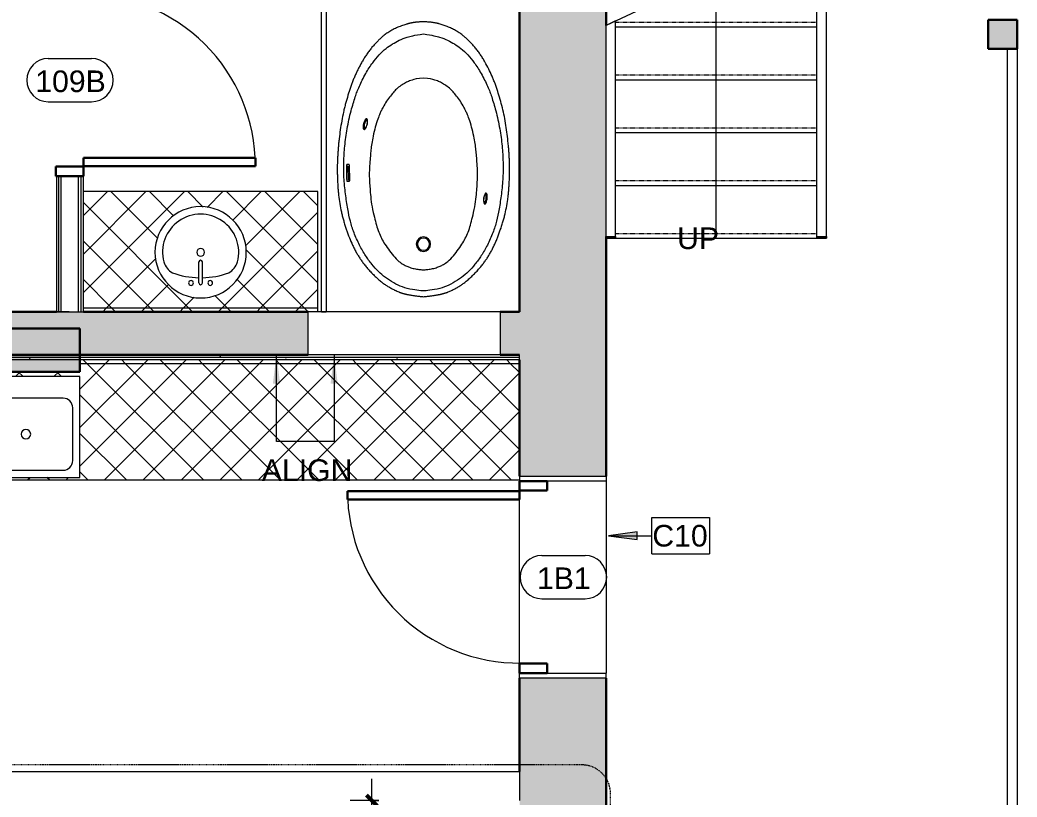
# Model space of a CAD drawing. Header units: inches. Extents: x -1287 to 1590, y -3558 to 989.
# Drawn here: x -876 to -668.5, y -885 to -723.2 of the extents above; entities that cross this region are included whole.
import ezdxf

# ---------------------------------------------------------------- set-up
doc = ezdxf.new("R2010")
doc.units = ezdxf.units.IN
doc.header["$MEASUREMENT"] = 0
doc.linetypes.add('Dash Dot 3_16_', pattern=[0.3125, 0.1875, -0.0625, 0, -0.0625])
doc.linetypes.add('Overhead 1_16_', pattern=[0.101562, 0.0625, -0.039062])
for name, color, linetype, lineweight in [('A-ANNO-DIMS', 211, 'Continuous', 9), ('A-ANNO-DIMS-48', 211, 'Continuous', 9), ('A-ANNO-KEYN', 231, 'Continuous', 9), ('A-ANNO-NOTE', 131, 'Continuous', 9), ('A-ANNO-SYMB', 150, 'Continuous', 9), ('A-COLS', 52, 'Continuous', 18), ('A-DOOR', 31, 'Continuous', 18), ('A-DOOR-FRAM', 31, 'Continuous', 30), ('A-DOOR-IDEN', 31, 'Continuous', 9), ('A-FLOR', 192, 'Continuous', 18), ('A-FLOR-HRAL', 11, 'Continuous', 18), ('A-GLAZ-CURT', 52, 'Continuous', 9), ('A-WALL', 113, 'Continuous', 18), ('A-WALL-PATT', 111, 'Continuous', 18), ('I-WALL', 2, 'Continuous', 18), ('P-SANR-FIXT', 6, 'Continuous', 9), ('Q-CASE', 31, 'Continuous', 9), ('S-STRS', 31, 'Continuous', 18), ('S-STRS-ANNO', 31, 'Continuous', 9), ('S-STRS-IDEN', 31, 'Continuous', 9), ('S-STRS-MBND', 31, 'Continuous', 18)]:
    doc.layers.add(name, color=color, linetype=linetype, lineweight=lineweight)
doc.styles.add('Arial', font='arial.ttf', dxfattribs={"height": 4.5})
doc.styles.add('Swis721 Lt BT', font='swissl.ttf', dxfattribs={"height": 4.5})
doc.styles.add('Swis721 Lt BT_1', font='swissl.ttf', dxfattribs={"height": 0.09375})
doc.dimstyles.new('OTJ_-_3_32__Linear', dxfattribs={"dimscale": 12, "dimtxt": 4.748918, "dimasz": 0.1875, "dimexe": 0.375, "dimexo": 0.25, "dimgap": 0.25, "dimtad": 1, "dimdec": 1, "dimrnd": 0.5, "dimzin": 3, "dimdsep": 46, "dimlunit": 4, "dimtxsty": 'Swis721 Lt BT', "dimblk1": 'OBLIQUE', "dimblk2": 'OBLIQUE', "dimsah": 1, "dimcen": 0.09, "dimdle": 0.375, "dimazin": 0, "dimtfac": 1, "dimtdec": 4, "dimtix": 1, "dimtmove": 0, "dimatfit": 3, "dimfxl": 1, "dimtvp": 1, "dimtfill": 1, "dimfrac": 2, "dimtolj": 1, "dimtzin": 0, "dimarcsym": 2})
pattern_1 = [(225, (-861.306, -783.927), (4.006467, -4.006467), []), (315, (-861.306, -783.927), (4.006467, 4.006467), [])]
pattern_2 = [(45, (930.739, 793.927), (-4.006467, 4.006467), []), (135, (930.739, 793.927), (-4.006467, -4.006467), [])]
pattern_3 = [(0, (0, 0), (15.36, 3.84), [0.634, -10.886, 0.634, -10.886, -61.44]), (0, (0, 0), (15.36, 3.84), [-23.04, 0.634, -22.406, 0.634, -10.886, -26.88]), (0, (0, 0), (15.36, 3.84), [-57.6, 0.634, -7.046, 0.634, -18.566]), (120, (5.76, 1.92), (-11.005538, 11.38215), [0.634, -10.886, 0.634, -10.886, -61.44]), (120, (5.76, 1.92), (-11.005538, 11.38215), [-23.04, 0.634, -22.406, 0.634, -10.886, -26.88]), (120, (5.76, 1.92), (-11.005538, 11.38215), [-57.6, 0.634, -7.046, 0.634, -18.566]), (240, (7.68, 9.6), (-4.354462, -15.22215), [0.634, -10.886, 0.634, -10.886, -61.44]), (240, (7.68, 9.6), (-4.354462, -15.22215), [-23.04, 0.634, -22.406, 0.634, -10.886, -26.88]), (240, (7.68, 9.6), (-4.354462, -15.22215), [-57.6, 0.634, -7.046, 0.634, -18.566])]

# ---------------------------------------------------------------- blocks, each defined once
blk = doc.blocks.new('Single Flush - D2 3_ X 8_-8252890-1st Floor Construction')
at = {"layer": 'A-DOOR', "lineweight": 30}
for p, q in [((16.15625, 38.625), (16.15625, 2.8125)), ((17.90625, 38.625), (16.15625, 38.625)), ((17.90625, 2.8125), (17.90625, 38.625)), ((16.15625, 2.8125), (17.90625, 2.8125))]:
    blk.add_line(p, q, dxfattribs=at)
at = {"layer": 'A-DOOR', "lineweight": 9}
blk.add_arc((17.90625, 2.8125), 35.8125, 90, 180.5, dxfattribs=at)
at = {"layer": 'A-DOOR-FRAM'}
for p, q in [((-20, -2.9375), (-20, 2.8125)), ((-20, 2.8125), (-18, 2.8125)), ((-18, -2.9375), (-18, 2.8125)), ((18.000004, -2.9375), (18.000004, 2.8125)), ((18.000004, 2.8125), (20.000004, 2.8125)), ((20.000004, -2.9375), (20.000004, 2.8125)), ((-20, -2.9375), (-18, -2.9375)), ((18.000004, -2.9375), (20.000004, -2.9375))]:
    blk.add_line(p, q, dxfattribs=at)
blk = doc.blocks.new('Top Rail Type - Top Rail_Internal_-7020471-1st Floor Construction')
at = {"layer": 'A-FLOR-HRAL', "lineweight": 9}
blk.add_hatch(color=7, dxfattribs=at).paths.add_polyline_path([(-708.17, -768.29), (-708.17, -768.27), (-710.17, -768.29)], flags=0)
for p, q in [((-710.17, -768.63), (-710.17, -768.29)), ((-710.17, -768.29), (-708.17, -768.29)), ((-708.17, -768.63), (-710.17, -768.63)), ((-708.17, -768.29), (-708.17, -768.63))]:
    blk.add_line(p, q, dxfattribs=at)
blk = doc.blocks.new('Top Rail Type - Top Rail_Internal_-V18-1st Floor Construction')
at = {"layer": 'A-FLOR-HRAL', "lineweight": 9}
for p, q in [((-708.17, -702.93), (-710.17, -703.86)), ((-708.17, -768.63), (-708.17, -702.93)), ((-710.17, -768.63), (-710.17, -703.86)), ((-710.17, -768.63), (-708.17, -768.63))]:
    blk.add_line(p, q, dxfattribs=at)
blk = doc.blocks.new('Top Rail Type - Top Rail_Internal_-7020483-1st Floor Construction')
at = {"layer": 'A-FLOR-HRAL', "lineweight": 9}
blk.add_hatch(color=7, dxfattribs=at).paths.add_polyline_path([(-752.04, -768.29), (-752.04, -768.27), (-752.87, -768.29)], flags=0)
for p, q in [((-754.04, -768.29), (-752.04, -768.29)), ((-752.04, -768.63), (-754.04, -768.63)), ((-752.04, -768.29), (-752.04, -768.63))]:
    blk.add_line(p, q, dxfattribs=at)
blk = doc.blocks.new('Top Rail Type - Top Rail_Internal_-V19-1st Floor Construction')
at = {"layer": 'A-FLOR-HRAL', "lineweight": 9}
for p, q in [((-752.04, -723.39), (-754.04, -724.32)), ((-754.04, -768.29), (-754.04, -724.32)), ((-752.04, -768.63), (-752.04, -723.39)), ((-754.04, -768.63), (-752.04, -768.63))]:
    blk.add_line(p, q, dxfattribs=at)
blk = doc.blocks.new('Single Flush - D2 3_ X 7_3_-7388213-1st Floor Construction')
at = {"layer": 'A-DOOR', "lineweight": 30}
for p, q in [((16.15625, 44.8125), (16.15625, 9)), ((17.90625, 44.8125), (16.15625, 44.8125)), ((17.90625, 9), (17.90625, 44.8125)), ((16.15625, 9), (17.90625, 9))]:
    blk.add_line(p, q, dxfattribs=at)
at = {"layer": 'A-DOOR', "lineweight": 9}
blk.add_arc((17.90625, 9), 35.8125, 90, 180.5, dxfattribs=at)
at = {"layer": 'A-DOOR-FRAM'}
for p, q in [((-20, 3.25), (-20, 9)), ((-20, 9), (-18, 9)), ((-18, 3.25), (-18, 9)), ((18.000004, 3.25), (18.000004, 9)), ((18.000004, 9), (20.000004, 9)), ((20.000004, 3.25), (20.000004, 9)), ((-20, 3.25), (-18, 3.25)), ((18.000004, 3.25), (20.000004, 3.25))]:
    blk.add_line(p, q, dxfattribs=at)
blk = doc.blocks.new('System Panel - Glazed-7062502-1st Floor Construction')
at = {"layer": 'A-GLAZ-CURT', "lineweight": 18}
for p, q in [((-36.87, 1.75), (36.87, 1.75)), ((-36.87, 0.75), (-36.87, 1.75)), ((36.87, 0.75), (-36.87, 0.75)), ((36.87, 0.75), (36.87, 1.75))]:
    blk.add_line(p, q, dxfattribs=at)
blk = doc.blocks.new('downloadobjectfile_id_236f7131-f753-4b41-a4ac-6b6cf5932f67 - Bath tub-6664744-1st Floor Construction')
at = {"layer": 'P-SANR-FIXT'}
for p, q in [((-4.58, 15.85), (-4.58, 15.48)), ((-4.21, 15.32), (-1.45, 15.38)), ((-1.53, 16.05), (-4.15, 15.99)), ((-1.52, 15.72), (-4.15, 15.66)), ((-1.09, 15.55), (-1.1, 15.94)), ((6.24, 12.4), (6.23, 12.33)), ((8.41, 11.78), (8.42, 11.84))]:
    blk.add_line(p, q, dxfattribs=at)
for centre, radius, start, end in [((-4.14, 15.3), 0.361, 91.2564, 121.564), ((-1.51, 15.36), 0.361, 60.9489, 91.2564), ((-17.67, 0), 1.5, 360, 180), ((-17.67, 0), 1.27, 0, 180), ((-17.67, 0), 1.5, 180, 360), ((-17.67, 0), 1.27, 180, 0)]:
    blk.add_arc(centre, radius, start, end, dxfattribs=at)
for points, knots in [([(28.63, 0), (28.61, 0.2), (28.6, 0.48), (28.58, 0.81), (28.56, 1.05), (28.54, 1.26), (28.52, 1.45), (28.51, 1.62), (28.49, 1.79), (28.47, 1.94), (28.45, 2.07), (28.43, 2.2), (28.41, 2.33), (28.39, 2.44), (28.36, 2.55), (28.34, 2.65), (28.31, 2.76), (28.29, 2.87), (28.25, 3.01), (28.21, 3.18), (28.14, 3.41), (28.06, 3.71), (27.93, 4.11), (27.71, 4.76), (27.37, 5.6), (26.88, 6.57), (26.43, 7.3), (26.09, 7.81), (25.84, 8.15), (25.61, 8.44), (25.38, 8.7), (25.15, 8.95), (24.91, 9.19), (24.65, 9.45), (24.29, 9.81), (23.8, 10.29), (23.15, 10.85), (22.57, 11.3), (22.09, 11.64), (21.72, 11.88), (21.36, 12.12), (20.99, 12.35), (20.62, 12.58), (20.26, 12.79), (19.89, 13), (19.52, 13.2), (19.15, 13.4), (18.66, 13.65), (18.04, 13.95), (17.29, 14.29), (16.53, 14.61), (15.75, 14.9), (14.69, 15.28), (13.32, 15.72), (11.9, 16.13), (10.73, 16.44), (9.54, 16.72), (8, 17.02), (6.12, 17.32), (4.57, 17.52), (3.34, 17.65), (2.43, 17.73), (1.54, 17.8), (0.68, 17.85), (-0.13, 17.89), (-0.86, 17.92), (-1.51, 17.94), (-2.14, 17.94), (-2.84, 17.93), (-3.67, 17.91), (-4.61, 17.87), (-5.42, 17.83), (-6.07, 17.79), (-6.7, 17.73), (-7.78, 17.63), (-9.25, 17.42), (-10.67, 17.15), (-11.79, 16.89), (-12.64, 16.67), (-13.48, 16.42), (-14.32, 16.15), (-15.14, 15.86), (-16.2, 15.47), (-17.23, 15.06), (-18.26, 14.57), (-19.02, 14.18), (-19.74, 13.78), (-20.4, 13.38), (-21.04, 12.95), (-21.69, 12.48), (-22.38, 11.94), (-22.97, 11.43), (-23.46, 10.98), (-23.83, 10.62), (-24.2, 10.24), (-24.56, 9.85), (-24.91, 9.46), (-25.23, 9.09), (-25.52, 8.74), (-25.77, 8.43), (-25.99, 8.13), (-26.26, 7.75), (-26.5, 7.35), (-26.76, 6.89), (-26.96, 6.54), (-27.11, 6.24), (-27.23, 6.01), (-27.31, 5.84), (-27.39, 5.68), (-27.49, 5.46), (-27.59, 5.22), (-27.68, 5), (-27.73, 4.86), (-27.77, 4.76), (-27.8, 4.65), (-27.84, 4.53), (-27.88, 4.41), (-27.92, 4.28), (-27.96, 4.14), (-28, 3.99), (-28.04, 3.83), (-28.08, 3.65), (-28.13, 3.46), (-28.17, 3.26), (-28.21, 3.04), (-28.26, 2.79), (-28.3, 2.53), (-28.35, 2.24), (-28.39, 1.94), (-28.45, 1.49), (-28.53, 0.87), (-28.59, 0.3), (-28.62, 0)], [0, 0, 0, 0, 0.003049, 0.004573, 0.006098, 0.007622, 0.009146, 0.010671, 0.012195, 0.01372, 0.015244, 0.016768, 0.018293, 0.019817, 0.021341, 0.022866, 0.02439, 0.025915, 0.027439, 0.030488, 0.033537, 0.036585, 0.042683, 0.04878, 0.060976, 0.073171, 0.085366, 0.091463, 0.097561, 0.103659, 0.109756, 0.115854, 0.121951, 0.128049, 0.134146, 0.146341, 0.158537, 0.170732, 0.176829, 0.182927, 0.189024, 0.195122, 0.20122, 0.207317, 0.213415, 0.219512, 0.22561, 0.231707, 0.243902, 0.256098, 0.268293, 0.280488, 0.292683, 0.317073, 0.341463, 0.353659, 0.365854, 0.390244, 0.414634, 0.439024, 0.45122, 0.463415, 0.47561, 0.487805, 0.5, 0.512195, 0.52439, 0.536585, 0.54878, 0.560976, 0.573171, 0.585366, 0.591463, 0.597561, 0.609756, 0.634146, 0.658537, 0.670732, 0.682927, 0.695122, 0.707317, 0.719512, 0.731707, 0.756098, 0.768293, 0.780488, 0.792683, 0.804878, 0.817073, 0.829268, 0.841463, 0.853659, 0.859756, 0.865854, 0.871951, 0.878049, 0.884146, 0.890244, 0.896341, 0.902439, 0.908537, 0.914634, 0.926829, 0.932927, 0.939024, 0.945122, 0.948171, 0.95122, 0.954268, 0.957317, 0.963415, 0.966463, 0.967988, 0.969512, 0.971037, 0.972561, 0.974085, 0.97561, 0.977134, 0.978659, 0.980183, 0.981707, 0.983232, 0.984756, 0.98628, 0.987805, 0.989329, 0.990854, 0.992378, 0.993902, 0.996951, 1, 1, 1, 1]), ([(-27.41, 0), (-27.41, 0.17), (-27.39, 0.55), (-27.13, 2.64), (-26.63, 4.38), (-25.79, 6.2), (-24.61, 7.94), (-23.4, 9.44), (-21.88, 10.76), (-19.96, 12.16), (-17.98, 13.29), (-15.15, 14.56), (-12.92, 15.24), (-10.26, 15.8), (-7.17, 16.24), (-3.75, 16.6), (-0.55, 16.6), (2.72, 16.42), (6.45, 15.9), (9.78, 15.19), (13.29, 14.12), (14.76, 13.58), (18.1, 11.95), (19.97, 10.69), (21.67, 9.36), (23.1, 7.78), (23.97, 6.54), (24.83, 5.05), (25.43, 3.41), (25.81, 1.98), (26.08, 0)], [-5.618031, -5.618031, -5.618031, -5.618031, -5.544194, -5.424812, -5.260384, -5.095898, -4.928484, -4.760658, -4.585358, -4.400115, -4.184559, -3.970312, -3.743931, -3.517047, -3.259472, -2.988396, -2.713063, -2.428449, -2.138296, -1.837006, -1.597044, -1.348216, -1.138919, -0.913036, -0.731154, -0.569833, -0.420907, -0.282566, -0.145254, 0, 0, 0, 0]), ([(-4.15, 15.99), (-4.26, 15.99), (-4.4, 15.97), (-4.52, 15.92), (-4.56, 15.9), (-4.58, 15.87), (-4.58, 15.86), (-4.58, 15.85)], [0, 0, 0, 0, 0.444444, 0.666667, 0.777778, 0.888889, 1, 1, 1, 1]), ([(-4.58, 15.48), (-4.57, 15.46), (-4.57, 15.45), (-4.56, 15.43), (-4.56, 15.43), (-4.56, 15.42), (-4.55, 15.42), (-4.55, 15.41), (-4.54, 15.4), (-4.53, 15.4), (-4.53, 15.39), (-4.52, 15.39), (-4.51, 15.38), (-4.5, 15.38), (-4.49, 15.37), (-4.48, 15.37), (-4.46, 15.36), (-4.45, 15.35), (-4.43, 15.35), (-4.41, 15.34), (-4.39, 15.34), (-4.37, 15.33), (-4.35, 15.33), (-4.32, 15.33), (-4.29, 15.32), (-4.26, 15.32), (-4.23, 15.32), (-4.21, 15.32)], [0, 0, 0, 0, 0.041667, 0.057292, 0.080729, 0.104167, 0.125, 0.145833, 0.1875, 0.229167, 0.270833, 0.302083, 0.333333, 0.375, 0.416667, 0.458333, 0.5, 0.541667, 0.583333, 0.666667, 0.75, 0.791667, 0.833333, 0.875, 0.916667, 0.958333, 1, 1, 1, 1]), ([(-1.1, 15.94), (-1.1, 15.95), (-1.11, 15.96), (-1.14, 15.98), (-1.18, 16), (-1.25, 16.02), (-1.37, 16.04), (-1.48, 16.05), (-1.53, 16.05)], [0, 0, 0, 0, 0.125, 0.25, 0.375, 0.5, 0.75, 1, 1, 1, 1]), ([(-1.45, 15.38), (-1.43, 15.38), (-1.4, 15.38), (-1.36, 15.39), (-1.33, 15.39), (-1.31, 15.4), (-1.29, 15.4), (-1.27, 15.4), (-1.26, 15.41), (-1.24, 15.41), (-1.23, 15.42), (-1.21, 15.42), (-1.2, 15.43), (-1.18, 15.44), (-1.17, 15.44), (-1.16, 15.45), (-1.15, 15.46), (-1.14, 15.46), (-1.13, 15.47), (-1.13, 15.47), (-1.12, 15.48), (-1.11, 15.49), (-1.11, 15.49), (-1.1, 15.5), (-1.1, 15.51), (-1.1, 15.51), (-1.09, 15.52), (-1.09, 15.54), (-1.09, 15.55)], [0, 0, 0, 0, 0.041667, 0.083333, 0.125, 0.166667, 0.208333, 0.25, 0.291667, 0.333333, 0.375, 0.416667, 0.5, 0.541667, 0.583333, 0.625, 0.666667, 0.697917, 0.729167, 0.770833, 0.8125, 0.854167, 0.875, 0.895833, 0.916667, 0.942708, 0.958333, 1, 1, 1, 1]), ([(8.41, 11.78), (8.41, 11.8), (8.41, 11.83), (8.39, 11.9), (8.34, 11.96), (8.27, 12.03), (8.17, 12.1), (8.01, 12.19), (7.76, 12.3), (7.42, 12.4), (6.96, 12.49), (6.54, 12.51), (6.29, 12.43), (6.24, 12.37), (6.23, 12.33)], [0, 0, 0, 0, 0.05, 0.1, 0.15, 0.2, 0.25, 0.3, 0.4, 0.5, 0.6, 0.8, 0.9, 1, 1, 1, 1]), ([(6.23, 12.33), (6.23, 12.35), (6.25, 12.38), (6.31, 12.43), (6.39, 12.46), (6.49, 12.48), (6.61, 12.49), (6.8, 12.5), (7.07, 12.47), (7.42, 12.4), (7.88, 12.26), (8.24, 12.07), (8.4, 11.89), (8.42, 11.81), (8.41, 11.78)], [0, 0, 0, 0, 0.05, 0.1, 0.15, 0.2, 0.25, 0.3, 0.4, 0.5, 0.6, 0.8, 0.9, 1, 1, 1, 1]), ([(8.42, 11.84), (8.43, 11.85), (8.43, 11.89), (8.41, 11.95), (8.36, 12.02), (8.28, 12.09), (8.18, 12.15), (8.03, 12.24), (7.78, 12.35), (7.45, 12.46), (6.98, 12.55), (6.56, 12.56), (6.31, 12.49), (6.25, 12.43), (6.24, 12.4)], [0, 0, 0, 0, 0.05, 0.1, 0.15, 0.2, 0.25, 0.3, 0.4, 0.5, 0.6, 0.8, 0.9, 1, 1, 1, 1]), ([(16.89, 0), (16.8, 1.27), (16.48, 2.48), (16.13, 3.34), (15.69, 4.17), (14.98, 5.22), (14.26, 6.02), (13.41, 6.67), (12.38, 7.51), (11.18, 8.22), (10.13, 8.79), (9.49, 9.08), (8.26, 9.53), (6.69, 10.07), (4.84, 10.46), (3.28, 10.79), (1.97, 10.94), (0.6, 11.06), (-0.86, 11.17), (-2.86, 11.31), (-4.35, 11.24), (-5.73, 11.15), (-7.46, 11.03), (-9.26, 10.84), (-11.69, 10.32), (-13.21, 9.91), (-14.78, 9.49), (-16.19, 8.83), (-17.34, 8.3), (-18.79, 7.24), (-20.02, 6.38), (-21.28, 5.13), (-21.9, 4.24), (-22.24, 3.5), (-22.59, 2.68), (-22.84, 1.69), (-22.94, 0.81), (-23, 0.26), (-23.03, 0)], [0, 0, 0, 0, 0.095825, 0.182513, 0.269753, 0.361199, 0.455897, 0.552236, 0.65743, 0.766411, 0.857986, 0.946942, 1.048984, 1.184003, 1.327218, 1.460629, 1.57966, 1.69493, 1.829456, 1.967274, 2.102928, 2.230917, 2.36765, 2.535001, 2.698079, 2.855999, 2.988228, 3.111669, 3.240091, 3.366918, 3.507968, 3.628876, 3.730864, 3.808196, 3.883993, 3.961779, 4.030158, 4.077503, 4.077503, 4.077503, 4.077503]), ([(6.23, 12.33), (6.22, 12.32), (6.22, 12.28), (6.24, 12.22), (6.29, 12.15), (6.37, 12.08), (6.47, 12.01), (6.63, 11.92), (6.87, 11.82), (7.21, 11.72), (7.67, 11.62), (8.08, 11.61), (8.33, 11.68), (8.39, 11.74), (8.41, 11.78)], [0, 0, 0, 0, 0.05, 0.1, 0.15, 0.2, 0.25, 0.3, 0.4, 0.5, 0.6, 0.8, 0.9, 1, 1, 1, 1]), ([(8.09, 11.82), (8.09, 11.8), (8.08, 11.78), (8.05, 11.75), (8, 11.72), (7.94, 11.7), (7.86, 11.69), (7.73, 11.68), (7.47, 11.7), (7.05, 11.79), (6.68, 11.96), (6.52, 12.11), (6.5, 12.18), (6.52, 12.21)], [0, 0, 0, 0, 0.047619, 0.095238, 0.142857, 0.190476, 0.238095, 0.285714, 0.380952, 0.571429, 0.761905, 0.880952, 1, 1, 1, 1]), ([(8.09, 11.82), (8.1, 11.83), (8.1, 11.86), (8.09, 11.9), (8.06, 11.95), (8.01, 11.99), (7.94, 12.04), (7.84, 12.11), (7.6, 12.21), (7.18, 12.33), (6.78, 12.35), (6.56, 12.3), (6.52, 12.24), (6.52, 12.21)], [0, 0, 0, 0, 0.047619, 0.095238, 0.142857, 0.190476, 0.238095, 0.285714, 0.380952, 0.571429, 0.761905, 0.880952, 1, 1, 1, 1]), ([(6.52, 12.21), (6.52, 12.22), (6.54, 12.25), (6.58, 12.28), (6.65, 12.3), (6.76, 12.32), (7, 12.32), (7.44, 12.25), (7.85, 12.09), (8.06, 11.93), (8.1, 11.85), (8.09, 11.82)], [0, 0, 0, 0, 0.052632, 0.105263, 0.157895, 0.210526, 0.315789, 0.526316, 0.736842, 0.868421, 1, 1, 1, 1]), ([(6.52, 12.21), (6.52, 12.22), (6.54, 12.25), (6.58, 12.28), (6.65, 12.3), (6.73, 12.31), (6.82, 12.32), (6.97, 12.32), (7.25, 12.28), (7.67, 12.17), (7.97, 12.01), (8.08, 11.89), (8.1, 11.84), (8.09, 11.82)], [0, 0, 0, 0, 0.052632, 0.105263, 0.157895, 0.210526, 0.263158, 0.315789, 0.421053, 0.631579, 0.815789, 0.907895, 1, 1, 1, 1]), ([(-28.62, 0), (-28.59, -0.3), (-28.53, -0.87), (-28.45, -1.49), (-28.39, -1.94), (-28.35, -2.24), (-28.3, -2.53), (-28.26, -2.79), (-28.21, -3.04), (-28.17, -3.26), (-28.13, -3.46), (-28.08, -3.65), (-28.04, -3.83), (-28, -3.99), (-27.96, -4.14), (-27.92, -4.28), (-27.88, -4.41), (-27.84, -4.53), (-27.8, -4.65), (-27.77, -4.76), (-27.73, -4.86), (-27.68, -5), (-27.59, -5.22), (-27.47, -5.51), (-27.31, -5.84), (-27.14, -6.18), (-26.96, -6.54), (-26.76, -6.89), (-26.57, -7.24), (-26.38, -7.55), (-26.19, -7.85), (-25.99, -8.13), (-25.77, -8.43), (-25.52, -8.74), (-25.23, -9.09), (-24.91, -9.46), (-24.44, -9.98), (-23.95, -10.5), (-23.46, -10.98), (-22.97, -11.43), (-22.38, -11.94), (-21.69, -12.48), (-21.04, -12.95), (-20.4, -13.38), (-19.74, -13.78), (-19.02, -14.18), (-18.26, -14.57), (-17.49, -14.93), (-16.72, -15.26), (-15.93, -15.57), (-14.87, -15.96), (-13.76, -16.33), (-12.64, -16.67), (-11.51, -16.97), (-10.11, -17.27), (-8.67, -17.51), (-7.47, -17.66), (-6.7, -17.73), (-6.07, -17.79), (-5.42, -17.83), (-4.61, -17.87), (-3.67, -17.91), (-2.84, -17.93), (-2.14, -17.94), (-1.51, -17.94), (-0.86, -17.92), (-0.13, -17.89), (0.68, -17.85), (1.54, -17.8), (2.43, -17.73), (3.64, -17.62), (5.19, -17.45), (7.06, -17.18), (8.93, -16.85), (10.74, -16.44), (12.48, -15.97), (14.15, -15.46), (15.49, -15), (16.53, -14.61), (17.55, -14.19), (18.78, -13.61), (20.01, -12.94), (20.99, -12.36), (21.73, -11.89), (22.45, -11.39), (23.15, -10.85), (23.8, -10.29), (24.29, -9.81), (24.65, -9.45), (24.91, -9.19), (25.15, -8.95), (25.38, -8.7), (25.61, -8.44), (25.84, -8.15), (26.09, -7.81), (26.41, -7.34), (26.81, -6.68), (27.25, -5.84), (27.63, -4.97), (27.89, -4.25), (28.06, -3.69), (28.16, -3.36), (28.23, -3.1), (28.27, -2.95), (28.3, -2.83), (28.33, -2.7), (28.36, -2.55), (28.4, -2.39), (28.42, -2.25), (28.44, -2.1), (28.47, -1.91), (28.51, -1.62), (28.54, -1.31), (28.57, -0.94), (28.6, -0.5), (28.62, -0.17), (28.63, 0)], [0, 0, 0, 0, 0.003049, 0.006098, 0.007622, 0.009146, 0.010671, 0.012195, 0.01372, 0.015244, 0.016768, 0.018293, 0.019817, 0.021341, 0.022866, 0.02439, 0.025915, 0.027439, 0.028963, 0.030488, 0.032012, 0.033537, 0.036585, 0.042683, 0.04878, 0.054878, 0.060976, 0.067073, 0.073171, 0.079268, 0.085366, 0.091463, 0.097561, 0.103659, 0.109756, 0.115854, 0.121951, 0.134146, 0.140244, 0.146341, 0.158537, 0.170732, 0.182927, 0.195122, 0.207317, 0.219512, 0.231707, 0.243902, 0.256098, 0.268293, 0.280488, 0.304878, 0.317073, 0.329268, 0.353659, 0.378049, 0.390244, 0.402439, 0.408537, 0.414634, 0.426829, 0.439024, 0.45122, 0.463415, 0.47561, 0.487805, 0.5, 0.512195, 0.52439, 0.536585, 0.54878, 0.573171, 0.597561, 0.621951, 0.646341, 0.670732, 0.695122, 0.719512, 0.731707, 0.743902, 0.768293, 0.792683, 0.804878, 0.817073, 0.829268, 0.841463, 0.853659, 0.865854, 0.871951, 0.878049, 0.884146, 0.890244, 0.896341, 0.902439, 0.908537, 0.914634, 0.925305, 0.935976, 0.946646, 0.957317, 0.962652, 0.967988, 0.970655, 0.973323, 0.974657, 0.975991, 0.978659, 0.981326, 0.98266, 0.983994, 0.986662, 0.989329, 0.991997, 0.994665, 0.997332, 1, 1, 1, 1]), ([(26.08, 0), (25.81, -1.98), (25.43, -3.41), (24.83, -5.05), (23.97, -6.54), (23.1, -7.78), (21.67, -9.36), (19.97, -10.69), (18.1, -11.95), (14.76, -13.58), (13.29, -14.12), (9.78, -15.19), (6.45, -15.9), (2.72, -16.42), (-0.55, -16.6), (-3.75, -16.6), (-7.17, -16.24), (-10.26, -15.8), (-12.92, -15.24), (-15.15, -14.56), (-17.98, -13.29), (-19.96, -12.16), (-21.88, -10.76), (-23.4, -9.44), (-24.61, -7.94), (-25.79, -6.2), (-26.63, -4.38), (-27.13, -2.64), (-27.39, -0.55), (-27.41, -0.17), (-27.41, 0)], [-5.618031, -5.618031, -5.618031, -5.618031, -5.472777, -5.335466, -5.197124, -5.048198, -4.886878, -4.704995, -4.479113, -4.269816, -4.020987, -3.781025, -3.479735, -3.189582, -2.904969, -2.629635, -2.35856, -2.100984, -1.8741, -1.647719, -1.433473, -1.217917, -1.032673, -0.857374, -0.689547, -0.522133, -0.357647, -0.193219, -0.073837, 0, 0, 0, 0]), ([(-23.03, 0), (-23, -0.26), (-22.94, -0.81), (-22.84, -1.69), (-22.59, -2.68), (-22.24, -3.5), (-21.9, -4.24), (-21.28, -5.13), (-20.02, -6.38), (-18.79, -7.24), (-17.34, -8.3), (-16.19, -8.83), (-14.78, -9.49), (-13.21, -9.91), (-11.69, -10.32), (-9.26, -10.84), (-7.46, -11.03), (-5.73, -11.15), (-4.35, -11.24), (-2.86, -11.31), (-0.86, -11.17), (0.6, -11.06), (1.97, -10.94), (3.28, -10.79), (4.84, -10.46), (6.69, -10.07), (8.26, -9.53), (9.49, -9.08), (10.13, -8.79), (11.18, -8.22), (12.38, -7.51), (13.41, -6.67), (14.26, -6.02), (14.98, -5.22), (15.69, -4.17), (16.13, -3.34), (16.48, -2.48), (16.8, -1.27), (16.89, 0)], [0, 0, 0, 0, 0.047345, 0.115723, 0.19351, 0.269307, 0.346639, 0.448626, 0.569535, 0.710585, 0.837412, 0.965834, 1.089275, 1.221504, 1.379424, 1.542502, 1.709853, 1.846586, 1.974575, 2.110229, 2.248047, 2.382573, 2.497843, 2.616873, 2.750285, 2.893499, 3.028519, 3.130561, 3.219517, 3.311092, 3.420073, 3.525267, 3.621606, 3.716304, 3.80775, 3.89499, 3.981678, 4.077503, 4.077503, 4.077503, 4.077503]), ([(-7.08, -13.03), (-7.07, -13.02), (-7.07, -12.99), (-7.08, -12.94), (-7.12, -12.89), (-7.18, -12.84), (-7.26, -12.79), (-7.39, -12.73), (-7.69, -12.62), (-8.23, -12.52), (-8.85, -12.52), (-9.18, -12.59), (-9.3, -12.68), (-9.31, -12.74), (-9.3, -12.76)], [0, 0, 0, 0, 0.043478, 0.086957, 0.130435, 0.173913, 0.217391, 0.26087, 0.347826, 0.521739, 0.695652, 0.847826, 0.923913, 1, 1, 1, 1]), ([(-9.3, -12.77), (-9.31, -12.78), (-9.32, -12.81), (-9.3, -12.86), (-9.26, -12.91), (-9.2, -12.96), (-9.12, -13.01), (-8.99, -13.07), (-8.69, -13.17), (-8.15, -13.27), (-7.54, -13.28), (-7.21, -13.21), (-7.09, -13.11), (-7.07, -13.06), (-7.08, -13.03)], [0, 0, 0, 0, 0.043478, 0.086957, 0.130435, 0.173913, 0.217391, 0.26087, 0.347826, 0.521739, 0.695652, 0.847826, 0.923913, 1, 1, 1, 1]), ([(-9.3, -12.76), (-9.3, -12.78), (-9.28, -12.82), (-9.23, -12.88), (-9.14, -12.93), (-9.03, -12.99), (-8.9, -13.04), (-8.7, -13.1), (-8.3, -13.19), (-7.72, -13.23), (-7.24, -13.17), (-7.1, -13.08), (-7.08, -13.03)], [0, 0, 0, 0, 0.055556, 0.111111, 0.166667, 0.222222, 0.277778, 0.333333, 0.444444, 0.666667, 0.833333, 1, 1, 1, 1]), ([(-7.08, -13.03), (-7.09, -13.05), (-7.11, -13.08), (-7.18, -13.12), (-7.27, -13.16), (-7.43, -13.19), (-7.68, -13.22), (-8.04, -13.21), (-8.54, -13.15), (-8.98, -13.03), (-9.24, -12.88), (-9.3, -12.8), (-9.3, -12.77)], [0, 0, 0, 0, 0.055556, 0.111111, 0.166667, 0.222222, 0.333333, 0.444444, 0.555556, 0.777778, 0.888889, 1, 1, 1, 1]), ([(-8.99, -12.73), (-8.99, -12.71), (-8.99, -12.69), (-8.96, -12.66), (-8.92, -12.63), (-8.86, -12.61), (-8.79, -12.59), (-8.68, -12.57), (-8.44, -12.55), (-8.03, -12.58), (-7.62, -12.69), (-7.43, -12.79), (-7.37, -12.87), (-7.37, -12.9), (-7.38, -12.92)], [0, 0, 0, 0, 0.045455, 0.090909, 0.136364, 0.181818, 0.227273, 0.272727, 0.363636, 0.545455, 0.727273, 0.863636, 0.931818, 1, 1, 1, 1]), ([(-7.38, -12.92), (-7.38, -12.93), (-7.39, -12.95), (-7.44, -12.99), (-7.5, -13.01), (-7.57, -13.03), (-7.67, -13.05), (-7.81, -13.06), (-8.09, -13.06), (-8.52, -13), (-8.83, -12.89), (-8.96, -12.79), (-8.99, -12.75), (-8.99, -12.73)], [0, 0, 0, 0, 0.052632, 0.105263, 0.157895, 0.210526, 0.263158, 0.315789, 0.421053, 0.631579, 0.815789, 0.907895, 1, 1, 1, 1]), ([(-8.99, -12.73), (-8.99, -12.74), (-8.99, -12.76), (-8.98, -12.8), (-8.94, -12.83), (-8.9, -12.87), (-8.83, -12.91), (-8.72, -12.95), (-8.5, -13.03), (-8.09, -13.09), (-7.67, -13.09), (-7.46, -13.03), (-7.39, -12.97), (-7.37, -12.94), (-7.38, -12.92)], [0, 0, 0, 0, 0.045455, 0.090909, 0.136364, 0.181818, 0.227273, 0.272727, 0.363636, 0.545455, 0.727273, 0.863636, 0.931818, 1, 1, 1, 1]), ([(-7.38, -12.92), (-7.38, -12.93), (-7.39, -12.96), (-7.44, -12.99), (-7.5, -13.01), (-7.57, -13.03), (-7.67, -13.05), (-7.81, -13.06), (-8.09, -13.06), (-8.52, -13), (-8.83, -12.89), (-8.96, -12.79), (-8.99, -12.75), (-8.99, -12.73)], [0, 0, 0, 0, 0.052632, 0.105263, 0.157895, 0.210526, 0.263158, 0.315789, 0.421053, 0.631579, 0.815789, 0.907895, 1, 1, 1, 1])]:
    blk.add_open_spline(points, degree=3, knots=knots, dxfattribs=at)
blk = doc.blocks.new('C-Counter Top - ADJ HEIGHT-7324367-1st Floor Construction')
at = {"layer": 'Q-CASE'}
h = blk.add_hatch(dxfattribs=at)
h.set_pattern_fill('FP_13', color=256, style=0, pattern_type=2)
h.set_pattern_definition(pattern_1)
h.paths.add_polyline_path([(1.51, 0), (-47.26, 0), (-47.26, -0.75), (1.51, -0.75), (1.51, -0.34)], flags=0)
h = blk.add_hatch(dxfattribs=at)
h.set_pattern_fill('FP_13', color=256, style=0, pattern_type=2)
h.set_pattern_definition(pattern_1)
h.paths.add_polyline_path([(1.51, -0.75), (-47.26, -0.75), (-47.26, -25), (1.51, -25), (1.51, -3.1)], flags=0)
h.paths.add_polyline_path([(-22.88, -2.86), (-20.76, -3.1), (-18.76, -3.8), (-16.96, -4.93), (-15.45, -6.44), (-14.32, -8.24), (-13.62, -10.25), (-13.38, -12.36), (-13.62, -14.48), (-14.32, -16.48), (-15.45, -18.29), (-16.96, -19.79), (-18.76, -20.92), (-20.76, -21.62), (-22.88, -21.86), (-24.99, -21.62), (-27, -20.92), (-28.8, -19.79), (-30.31, -18.29), (-31.44, -16.48), (-32.14, -14.48), (-32.38, -12.36), (-32.14, -10.25), (-31.42, -8.21), (-30.31, -6.44), (-28.8, -4.93), (-27, -3.8), (-24.99, -3.1)], flags=0)
for p, q in [((-47.26, 0), (-47.26, -0.75)), ((-47.26, -0.75), (-47.26, -25)), ((-47.26, -0.75), (1.51, -0.75)), ((-47.26, -25), (1.51, -25))]:
    blk.add_line(p, q, dxfattribs=at)
blk = doc.blocks.new('Sink Vanity-Round - 19_ x 19_-6996918-1st Floor Construction')
at = {"layer": 'P-SANR-FIXT'}
for p, q in [((3.43, -9.73), (3.43, -5.36)), ((4.18, -9.73), (4.18, -5.36))]:
    blk.add_line(p, q, dxfattribs=at)
for centre, radius, start, end in [((3.81, -3.35), 9.5, 90, 270), ((3.81, -3.35), 7.93, 345.3071, 194.6929), ((3.81, -3.35), 9.5, 270, 90), ((3.81, -3.35), 0.812, 0, 180), ((3.81, -3.35), 0.812, 180, 0), ((0.05, -4.11), 4.12, 197.8096, 239.2073), ((3.81, -5.36), 0.375, 0, 180), ((7.56, -4.11), 4.12, 300.7927, 342.1904), ((3.81, 9.17), 17.81, 250.7914, 268.7933), ((3.81, 9.17), 17.81, 271.2067, 289.2086), ((1.81, -9.73), 0.5, 0, 180), ((1.81, -9.73), 0.5, 180, 0), ((3.81, -9.73), 0.375, 180, 0), ((5.81, -9.73), 0.5, 0, 180), ((5.81, -9.73), 0.5, 180, 0)]:
    blk.add_arc(centre, radius, start, end, dxfattribs=at)
blk = doc.blocks.new('C-Counter Top - ADJ HEIGHT-7388183-1st Floor Construction')
at = {"layer": 'Q-CASE'}
h = blk.add_hatch(dxfattribs=at)
h.set_pattern_fill('FP_22', color=256, style=0, pattern_type=2)
h.set_pattern_definition(pattern_2)
h.paths.add_polyline_path([(158.7, -0.75), (158.7, 0), (67.17, 0), (67.17, -0.75), (151.09, -0.75)], flags=0)
h.paths.add_polyline_path([(-6.01, -0.75), (-6.01, 0), (-47.26, 0), (-47.26, -0.75), (-9.57, -0.75)], flags=0)
h = blk.add_hatch(dxfattribs=at)
h.set_pattern_fill('FP_22', color=256, style=0, pattern_type=2)
h.set_pattern_definition(pattern_2)
h.paths.add_polyline_path([(158.7, -25), (158.7, -0.75), (67.17, -0.75), (67.17, -2.5), (-6.01, -2.5), (-6.01, -0.75), (-47.26, -0.75), (-47.26, -25), (151.09, -25)], flags=0)
h.paths.add_polyline_path([(25.2, -24.5), (25.2, -3.5), (67.2, -3.5), (67.2, -24.5)], flags=0)
for p, q in [((-47.26, 0), (-47.26, -0.75)), ((-47.26, -0.75), (-47.26, -25)), ((-47.26, -0.75), (-6.01, -0.75)), ((67.17, -0.75), (158.7, -0.75)), ((-47.26, -25), (158.7, -25))]:
    blk.add_line(p, q, dxfattribs=at)
blk = doc.blocks.new('Sink Kitchen-Double - 42_ x 21_-7394422-1st Floor Construction')
at = {"layer": 'P-SANR-FIXT'}
for p, q in [((21.62, 10.59), (-20.38, 10.59)), ((-20.38, 10.59), (-20.38, -10.41)), ((21.62, -10.41), (21.62, 10.59)), ((0.12, 8.34), (0.12, 0.59)), ((1.12, 8.34), (1.12, 0.59)), ((-2.13, 6.09), (-16.88, 6.09)), ((18.12, 6.09), (3.37, 6.09)), ((-18.88, 4.09), (-18.88, -6.91)), ((-0.13, 4.09), (-0.13, -6.91)), ((1.37, 4.09), (1.37, -6.91)), ((20.12, -6.91), (20.12, 4.09)), ((-16.88, -8.91), (-2.13, -8.91)), ((3.37, -8.91), (18.12, -8.91)), ((-20.38, -10.41), (21.62, -10.41))]:
    blk.add_line(p, q, dxfattribs=at)
for centre, radius, start, end in [((-3.38, 8.34), 1, 360, 180), ((-3.38, 8.34), 1, 180, 360), ((0.62, 8.34), 0.5, 360, 180), ((4.62, 8.34), 1, 360, 180), ((4.62, 8.34), 1, 180, 0), ((-16.88, 4.09), 2, 90, 180), ((-2.13, 4.09), 2, 360, 90), ((3.37, 4.09), 2, 90, 180), ((18.12, 4.09), 2, 0, 90), ((0.62, 0.59), 0.5, 180, 360), ((-9.13, -1.41), 1, 0, 180), ((-9.13, -1.41), 1, 180, 360), ((10.37, -1.41), 1, 0, 180), ((10.37, -1.41), 1, 180, 360), ((-16.88, -6.91), 2, 180, 270), ((-2.13, -6.91), 2, 270, 0), ((3.37, -6.91), 2, 180, 270), ((18.12, -6.91), 2, 270, 0)]:
    blk.add_arc(centre, radius, start, end, dxfattribs=at)
blk = doc.blocks.new('Top Rail Type - Top Rail_Internal_-8311756-1st Floor Construction')
at = {"layer": 'A-FLOR-HRAL', "lineweight": 9}
blk.add_line((-668.48, -729.19), (-668.48, -903.19), dxfattribs=at)
blk = doc.blocks.new('Top Rail Type - Top Rail_Internal_-V88-1st Floor Construction')
at = {"layer": 'A-FLOR-HRAL', "lineweight": 9}
blk.add_line((-668.48, -729.19), (-668.48, -903.19), dxfattribs=at)
blk = doc.blocks.new('Door Tag - Door Tag-41184-1st Floor Construction')
at = {"layer": 'A-DOOR-IDEN'}
for p, q in [((-0.09375, 0.09375), (0.09375, 0.09375)), ((-0.09375, -0.09375), (0.09375, -0.09375))]:
    blk.add_line(p, q, dxfattribs=at)
for centre, start, end in [((-0.09375, 0), 90, 270), ((0.09375, 0), 270, 90)]:
    blk.add_arc(centre, 0.09375, start, end, dxfattribs=at)
blk = doc.blocks.new('Align symbol - U shaped 2016 - symbol_align 01-7831267-1st Floor Construction')
at = {"layer": 'A-ANNO-NOTE'}
for points in [[(-0.0156, 0.125), (0.0156, 0.125), (0, 0)], [(0.2344, 0.125), (0.2656, 0.125), (0.25, 0)]]:
    blk.add_hatch(color=256, dxfattribs=at).paths.add_polyline_path(points, flags=0)
for p, q in [((0, 0.375), (0.25, 0.375)), ((0, 0), (0, 0.375)), ((0.25, 0.375), (0.25, 0))]:
    blk.add_line(p, q, dxfattribs=at)
at = {"layer": 'A-ANNO-NOTE', "insert": (0.3137, 0.4528), "char_height": 0.09375, "width": 0.4545, "attachment_point": 1, "rotation": 180, "style": 'Swis721 Lt BT_1'}
blk.add_mtext('ALIGN', dxfattribs=at)
blk = doc.blocks.new('DIMBLOCK52-1st Floor Construction')
at = {"layer": 'A-ANNO-DIMS-48'}
for p, q in [((-894.5, -602.22), (-894.5, -788.43)), ((-865.81, -606.72), (-899, -606.72)), ((-894.5, -606.72), (-865.81, -606.72)), ((-865.81, -783.93), (-899, -783.93)), ((-894.5, -783.93), (-865.81, -783.93))]:
    blk.add_line(p, q, dxfattribs=at)
at = {"layer": 'A-ANNO-DIMS-48', "lineweight": 50}
for p, q in [((-894.5, -606.72), (-895.63, -605.59)), ((-894.5, -606.72), (-893.38, -607.84)), ((-894.5, -783.93), (-895.63, -782.8)), ((-894.5, -783.93), (-893.38, -785.05))]:
    blk.add_line(p, q, dxfattribs=at)
at = {"layer": 'A-ANNO-DIMS-48', "color": 0, "insert": (-903.51, -704.26), "char_height": 4.5, "width": 21.438, "attachment_point": 1, "rotation": 90, "line_spacing_factor": 1.005062, "style": 'Swis721 Lt BT', "bg_fill": 3, "box_fill_scale": 1.25, "bg_fill_color": 256, "bg_fill_true_color": 13158600, "bg_fill_transparency": 0}
blk.add_mtext('14\' - 9"', dxfattribs=at)
blk = doc.blocks.new('_Oblique')
at = {"color": 0, "linetype": 'ByBlock', "lineweight": -2}
blk.add_line((-0.5, -0.5), (0.5, 0.5), dxfattribs=at)
blk = doc.blocks.new('DIMBLOCK65-1st Floor Construction')
at = {"layer": 'A-ANNO-DIMS-48'}
for p, q in [((-802.77, -1036.3), (-802.77, -881.18)), ((-801.36, -885.68), (-807.27, -885.68)), ((-802.77, -885.68), (-801.36, -885.68)), ((-812.04, -1031.8), (-798.27, -1031.8)), ((-802.77, -1031.8), (-812.04, -1031.8))]:
    blk.add_line(p, q, dxfattribs=at)
at = {"layer": 'A-ANNO-DIMS-48', "lineweight": 50}
for p, q in [((-802.77, -885.68), (-803.89, -884.55)), ((-802.77, -885.68), (-801.64, -886.8)), ((-802.77, -1031.8), (-803.89, -1030.68)), ((-802.77, -1031.8), (-801.64, -1032.93))]:
    blk.add_line(p, q, dxfattribs=at)
at = {"layer": 'A-ANNO-DIMS-48', "color": 0, "insert": (-811.78, -967.67), "char_height": 4.5, "width": 21.438, "attachment_point": 1, "rotation": 90, "line_spacing_factor": 1.005062, "style": 'Swis721 Lt BT', "bg_fill": 3, "box_fill_scale": 1.25, "bg_fill_color": 256, "bg_fill_true_color": 13158600, "bg_fill_transparency": 0}
blk.add_mtext('12\' - 2"', dxfattribs=at)
blk = doc.blocks.new('Keynote Tag - Keynote Number - Boxed-135510-1st Floor Construction')
at = {"layer": 'A-ANNO-KEYN'}
for p, q in [((-0.125, -0.0792), (-0.125, 0.0781)), ((-0.125, 0.0781), (0.125, 0.0781)), ((0.125, 0.0781), (0.125, -0.0792)), ((-0.125, -0.0792), (0.125, -0.0792))]:
    blk.add_line(p, q, dxfattribs=at)

msp = doc.modelspace()

# ---------------------------------------------------------------- hatches: boundary and pattern name
at = {"layer": 'A-ANNO-KEYN'}
msp.add_hatch(color=256, dxfattribs=at).paths.add_polyline_path([(-753.55, -830.58), (-747.55, -831.37), (-747.55, -829.79)], flags=0)
at = {"layer": 'A-COLS'}
msp.add_hatch(color=250, dxfattribs=at).paths.add_polyline_path([(-674.48, -729.19), (-668.48, -729.19), (-668.48, -723.19), (-674.48, -723.19)], flags=0)
at = {"layer": 'A-WALL-PATT'}
h = msp.add_hatch(color=250, dxfattribs=at)
h.paths.add_polyline_path([(-772.04, -1262.19), (-754.04, -1262.19), (-754.04, -1160.48), (-772.04, -1160.48), (-772.04, -1256.19)], flags=0)
h.paths.add_polyline_path([(-772.04, -1120.48), (-754.04, -1120.48), (-754.04, -1093.3), (-772.04, -1093.3), (-772.04, -1117.8)], flags=0)
h.paths.add_polyline_path([(-772.04, -1053.3), (-754.04, -1053.3), (-754.04, -1004.19), (-772.04, -1004.19), (-772.04, -1052.45)], flags=0)
h.paths.add_polyline_path([(-754.04, -962.19), (-754.04, -860.19), (-772.04, -860.19), (-772.04, -962.19)], flags=0)
h.paths.add_polyline_path([(-754.04, -818.19), (-754.04, -716.19), (-772.04, -716.19), (-772.04, -818.19)], flags=0)
h.paths.add_polyline_path([(-772.04, -674.19), (-754.04, -674.19), (-754.04, -571), (-772.04, -571), (-772.04, -673.69)], flags=0)
h.paths.add_polyline_path([(-772.04, -530.75), (-754.04, -530.75), (-754.04, -428.19), (-772.04, -428.19), (-772.04, -508.99)], flags=0)
h.paths.add_polyline_path([(-754.04, -386.19), (-754.04, -278.19), (-772.04, -278.19), (-772.04, -386.19)], flags=0)
h.paths.add_polyline_path([(-772.04, -236.19), (-754.04, -236.19), (-754.04, -128.75), (-772.04, -128.75), (-772.04, -226.52)], flags=0)
h.paths.add_polyline_path([(-772.04, -88.75), (-754.04, -88.75), (-754.04, 16.25), (-772.04, 16.25), (-772.04, -72.84)], flags=0)
h = msp.add_hatch(color=250, dxfattribs=at)
h.paths.add_polyline_path([(-816.04, -792.93), (-816.04, -783.93), (-1017.06, -783.93), (-1017.06, -792.93), (-833.2, -792.93)], flags=0)
h.paths.add_polyline_path([(-772.04, -792.93), (-772.04, -783.93), (-776.04, -783.93), (-776.04, -792.93)], flags=0)
msp.add_hatch(color=250, dxfattribs=at).paths.add_polyline_path([(-863.57, -796.43), (-863.57, -787.43), (-936.75, -787.43), (-936.75, -796.43)], flags=0)
at = {"layer": 'A-WALL-PATT', "lineweight": 9}
h = msp.add_hatch(dxfattribs=at)
h.set_pattern_fill('FP_4', color=256, style=0, pattern_type=2)
h.set_pattern_definition(pattern_3)
h.paths.add_polyline_path([(-779.65, -793.43), (-772.04, -793.43), (-772.04, -792.93), (-1017.06, -792.93), (-1017.06, -793.43), (-793.04, -793.43)], flags=0)
h = msp.add_hatch(dxfattribs=at)
h.set_pattern_fill('FP_4', color=256, style=0, pattern_type=2)
h.set_pattern_definition(pattern_3)
h.paths.add_polyline_path([(-793.04, -793.93), (-772.04, -793.93), (-772.04, -793.43), (-1017.06, -793.43), (-1017.06, -793.93), (-806.42, -793.93)], flags=0)

# ---------------------------------------------------------------- linework, layer by layer
at = {"layer": 'A-ANNO-KEYN'}
for p, q in [((-747.55, -829.79), (-753.55, -830.58)), ((-747.55, -831.37), (-747.55, -829.79)), ((-753.55, -830.58), (-747.55, -831.37)), ((-753.55, -830.58), (-744.5, -830.58))]:
    msp.add_line(p, q, dxfattribs=at)
at = {"layer": 'A-ANNO-SYMB', "linetype": 'Dash Dot 3_16_'}
for p, q in [((-759.1, -878.27), (-1030.79, -878.27)), ((-753.1, -1031.41), (-753.1, -884.27))]:
    msp.add_line(p, q, dxfattribs=at)
msp.add_arc((-759.1, -884.27), 6, 0, 90, dxfattribs=at)
at = {"layer": 'A-COLS', "color": 8, "lineweight": 30}
for p, q in [((-674.48, -729.19), (-674.48, -723.19)), ((-674.48, -723.19), (-668.48, -723.19)), ((-668.48, -729.19), (-668.48, -723.19)), ((-668.48, -729.19), (-674.48, -729.19))]:
    msp.add_line(p, q, dxfattribs=at)
at = {"layer": 'A-FLOR'}
for p, q in [((-670.48, -903.19), (-670.48, -729.19)), ((-754.04, -819.18), (-754.04, -859.18))]:
    msp.add_line(p, q, dxfattribs=at)
at = {"layer": 'A-WALL', "color": 8, "lineweight": 30}
for p, q in [((-772.04, -716.19), (-772.04, -783.93)), ((-754.04, -716.19), (-754.04, -724.32)), ((-754.04, -768.27), (-754.04, -818.19)), ((-1017.06, -783.93), (-868.44, -783.93)), ((-862.81, -783.93), (-816.04, -783.93)), ((-772.04, -783.93), (-776.04, -783.93)), ((-936.75, -787.43), (-863.57, -787.43)), ((-863.57, -796.43), (-863.57, -787.43)), ((-1017.06, -792.93), (-816.04, -792.93)), ((-776.04, -792.93), (-772.04, -792.93)), ((-772.04, -793.93), (-772.04, -818.19)), ((-863.57, -796.43), (-936.75, -796.43)), ((-772.04, -879.68), (-772.04, -860.19)), ((-754.04, -962.19), (-754.04, -860.19))]:
    msp.add_line(p, q, dxfattribs=at)
at = {"layer": 'A-WALL'}
for p, q in [((-867.94, -783.93), (-867.94, -755.72)), ((-867.44, -783.93), (-867.44, -755.72)), ((-863.81, -783.93), (-863.81, -755.72)), ((-863.31, -783.93), (-863.31, -755.72)), ((-868.44, -783.93), (-862.81, -783.93)), ((-776.04, -783.93), (-816.04, -783.93)), ((-772.04, -793.43), (-1017.06, -793.43)), ((-776.04, -792.93), (-816.04, -792.93)), ((-772.04, -793.93), (-772.04, -792.93)), ((-772.04, -818.19), (-772.04, -819.18)), ((-754.04, -819.18), (-772.04, -819.18)), ((-754.04, -818.19), (-754.04, -819.18)), ((-772.04, -860.19), (-772.04, -859.18)), ((-772.04, -859.18), (-754.04, -859.18)), ((-754.04, -860.19), (-754.04, -859.18)), ((-1017.06, -879.68), (-772.04, -879.68))]:
    msp.add_line(p, q, dxfattribs=at)
at = {"layer": 'A-WALL', "lineweight": 9}
for p, q in [((-816.04, -792.93), (-816.04, -783.93)), ((-776.04, -783.93), (-776.04, -792.93)), ((-772.04, -818.19), (-754.04, -818.19)), ((-772.04, -859.18), (-772.04, -819.18)), ((-754.04, -860.19), (-772.04, -860.19))]:
    msp.add_line(p, q, dxfattribs=at)
at = {"layer": 'A-WALL', "color": 55}
msp.add_line((-772.04, -879.68), (-772.04, -885.68), dxfattribs=at)
at = {"layer": 'I-WALL'}
for p, q in [((-868.44, -755.72), (-868.44, -783.93)), ((-868.44, -755.72), (-862.81, -755.72)), ((-862.81, -783.93), (-862.81, -755.72)), ((-772.04, -793.93), (-1017.06, -793.93))]:
    msp.add_line(p, q, dxfattribs=at)
at = {"layer": 'S-STRS', "linetype": 'Overhead 1_16_', "lineweight": 9}
for p, q in [((-752.04, -723.63), (-710.17, -723.63)), ((-752.04, -734.63), (-710.17, -734.63)), ((-752.04, -745.63), (-710.17, -745.63)), ((-752.04, -756.63), (-710.17, -756.63)), ((-752.04, -767.63), (-710.17, -767.63))]:
    msp.add_line(p, q, dxfattribs=at)
at = {"layer": 'S-STRS', "lineweight": 9}
for p, q in [((-752.04, -724.63), (-710.17, -724.63)), ((-752.04, -735.63), (-710.17, -735.63)), ((-752.04, -746.63), (-710.17, -746.63)), ((-752.04, -757.63), (-710.17, -757.63)), ((-752.04, -768.63), (-710.17, -768.63))]:
    msp.add_line(p, q, dxfattribs=at)
at = {"layer": 'S-STRS-ANNO'}
for p, q in [((-731.11, -724.63), (-731.11, -719.63)), ((-731.11, -735.63), (-731.11, -724.63)), ((-731.11, -746.63), (-731.11, -735.63)), ((-731.11, -757.63), (-731.11, -746.63)), ((-731.11, -768.63), (-731.11, -757.63))]:
    msp.add_line(p, q, dxfattribs=at)
at = {"layer": 'S-STRS-MBND', "lineweight": 9}
msp.add_line((-733.15, -714.58), (-754.04, -724.32), dxfattribs=at)

# ---------------------------------------------------------------- block references
at = {"layer": 'A-ANNO-KEYN', "xscale": 47.99999999999997, "yscale": 47.99999999999997, "zscale": 47.99999999999997}
msp.add_blockref('Keynote Tag - Keynote Number - Boxed-135510-1st Floor Construction', (-738.5, -830.55), dxfattribs=at)
at = {"layer": 'A-ANNO-NOTE', "xscale": 48, "yscale": 48, "zscale": 48, "rotation": 180}
msp.add_blockref('Align symbol - U shaped 2016 - symbol_align 01-7831267-1st Floor Construction', (-810.63, -792.93), dxfattribs=at)
at = {"layer": 'A-DOOR'}
for name, p, rotation in [('Single Flush - D2 3_ X 8_-8252890-1st Floor Construction', (-865.62, -735.72), 270.0000000000012), ('Single Flush - D2 3_ X 7_3_-7388213-1st Floor Construction', (-763.04, -839.18), 89.99999999999991)]:
    msp.add_blockref(name, p, dxfattribs=dict(at, rotation=rotation))
at = {"layer": 'A-DOOR-IDEN', "xscale": 47.99999999999997, "yscale": 47.99999999999997, "zscale": 47.99999999999997}
for p in [(-865.62, -735.72), (-762.9, -839.18)]:
    msp.add_blockref('Door Tag - Door Tag-41184-1st Floor Construction', p, dxfattribs=at)
at = {"layer": 'A-FLOR-HRAL', "lineweight": 9}
for name in ['Top Rail Type - Top Rail_Internal_-8311756-1st Floor Construction', 'Top Rail Type - Top Rail_Internal_-V88-1st Floor Construction', 'Top Rail Type - Top Rail_Internal_-V18-1st Floor Construction', 'Top Rail Type - Top Rail_Internal_-V19-1st Floor Construction', 'Top Rail Type - Top Rail_Internal_-7020483-1st Floor Construction', 'Top Rail Type - Top Rail_Internal_-7020471-1st Floor Construction']:
    msp.add_blockref(name, (0, 0), dxfattribs=at)
at = {"layer": 'A-GLAZ-CURT', "lineweight": 18, "rotation": 269.9999999999999}
msp.add_blockref('System Panel - Glazed-7062502-1st Floor Construction', (-814.04, -747.06), dxfattribs=at)
at = {"layer": 'P-SANR-FIXT', "rotation": 89.9999999999999}
msp.add_blockref('downloadobjectfile_id_236f7131-f753-4b41-a4ac-6b6cf5932f67 - Bath tub-6664744-1st Floor Construction', (-792.04, -752.19), dxfattribs=at)
at = {"layer": 'P-SANR-FIXT'}
for name, p in [('Sink Vanity-Round - 19_ x 19_-6996918-1st Floor Construction', (-842.23, -768.21)), ('Sink Kitchen-Double - 42_ x 21_-7394422-1st Floor Construction', (-885.16, -808.02))]:
    msp.add_blockref(name, p, dxfattribs=at)
at = {"layer": 'Q-CASE', "rotation": 180}
msp.add_blockref('C-Counter Top - ADJ HEIGHT-7324367-1st Floor Construction', (-861.31, -783.93), dxfattribs=at)
at = {"layer": 'Q-CASE'}
msp.add_blockref('C-Counter Top - ADJ HEIGHT-7388183-1st Floor Construction', (-930.74, -793.93), dxfattribs=at)

# ---------------------------------------------------------------- texts
at = {"layer": 'A-ANNO-KEYN', "insert": (-744.4, -828.32), "char_height": 4.5, "width": 14.0895, "attachment_point": 1, "style": 'Arial'}
msp.add_mtext('C10', dxfattribs=at)
at = {"layer": 'A-DOOR-IDEN', "char_height": 4.5, "attachment_point": 1, "style": 'Swis721 Lt BT'}
for s, insert, width in [('109B', (-872.84, -733.71), 17.271), ('1B1', (-768.42, -837.17), 13.1805)]:
    msp.add_mtext(s, dxfattribs=dict(at, insert=insert, width=width))
at = {"layer": 'S-STRS-IDEN', "insert": (-739.25, -766.39), "char_height": 4.5, "width": 9.7692, "attachment_point": 1, "line_spacing_factor": 1.005062, "style": 'Swis721 Lt BT'}
msp.add_mtext('UP', dxfattribs=at)

# ---------------------------------------------------------------- dimensions: what is measured, and where the dimension line sits
at = {"layer": 'A-ANNO-DIMS'}
dim = msp.add_linear_dim(base=(-802.77, -885.68), p1=(-815.04, -1031.8), p2=(-804.36, -885.68), angle=90, dimstyle='OTJ_-_3_32__Linear', override={"dimpost": '<>', "dimfxl": 146.513823}, dxfattribs=at)
dim.commit()
dim.dimension.update_dxf_attribs({"geometry": 'DIMBLOCK65-1st Floor Construction', "text_midpoint": (-808.02, -958.74)})

# ---------------------------------------------------------------- next in the draw order: dimensions: what is measured, and where the dimension line sits
dim = msp.add_linear_dim(base=(-894.5, -783.93), p1=(-862.81, -606.72), p2=(-862.81, -783.93), angle=90, dimstyle='OTJ_-_3_32__Linear', override={"dimpost": '<>', "dimfxl": 177.208088}, dxfattribs=at)
dim.commit()
dim.dimension.update_dxf_attribs({"geometry": 'DIMBLOCK52-1st Floor Construction', "text_midpoint": (-899.81, -695.32)})

doc.saveas('drawing.dxf')
